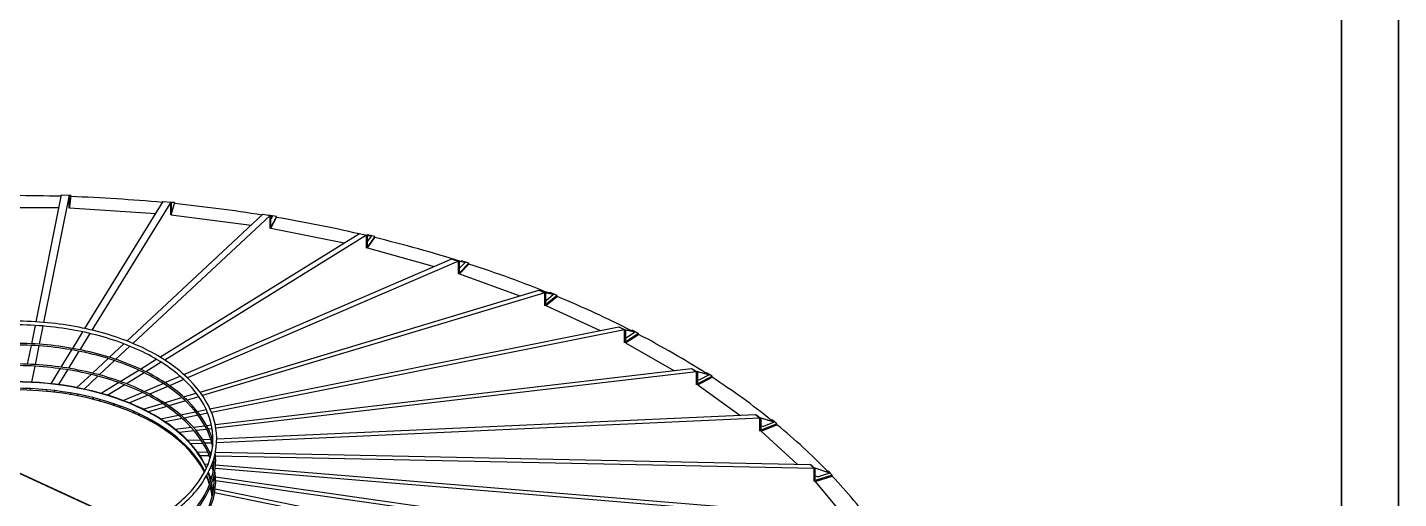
# Model space of a CAD drawing. Header units: millimetres. Extents: x 0 to 126150, y 0 to 89100.
# Drawn here: x 108178 to 126150, y 51215 to 57380 of the extents above; entities that cross this region are included whole.
import ezdxf

# ---------------------------------------------------------------- set-up
doc = ezdxf.new("R2010")
doc.units = ezdxf.units.MM
doc.header["$LTSCALE"] = 150
doc.layers.get('0').update_dxf_attribs({"lineweight": 18})
doc.layers.add('Border', color=7, linetype='Continuous', lineweight=35)
doc.layers.add('Visible', color=7, linetype='Continuous', lineweight=25)

# ---------------------------------------------------------------- blocks, each defined once
blk = doc.blocks.new('Borders Bigadan Border')
at = {"layer": 'Border'}
for p, q in [((841, 594), (841, 0)), ((836, 5), (836, 589))]:
    blk.add_line(p, q, dxfattribs=at)

msp = doc.modelspace()

# ---------------------------------------------------------------- linework, layer by layer
at = {"layer": 'Visible'}
for p, q in [((108291.73, 53527.93), (108625.03, 55187.94)), ((108724.87, 55184.71), (108390.75, 53520.6)), ((108620.04, 55177.63), (108620.93, 55186.85)), ((108620.04, 55177.63), (108622.94, 55177.53)), ((108620.04, 55163.08), (108620.04, 55177.63)), ((108620.93, 55186.85), (108624.78, 55186.72)), ((108625.03, 55187.94), (108724.87, 55184.71)), ((108724.87, 55174.23), (108724.87, 55184.71)), ((108724.87, 55183.48), (108730.76, 55183.29)), ((108724.87, 55015.68), (108724.87, 55174.23)), ((108724.87, 55174.23), (108729.86, 55174.07)), ((108730.76, 55183.29), (108729.86, 55174.07)), ((108729.86, 55174.07), (108729.86, 55015.44)), ((108730.76, 55033.05), (108730.76, 55183.29)), ((108745, 55179.47), (108730.76, 55179.93)), ((108745, 55179.47), (108730.76, 55033.05)), ((108745, 55166.41), (108745, 55179.47)), ((107417.83, 55023.4), (108591.99, 55023.4)), ((108730.75, 55019.84), (108745, 55166.41)), ((108730.75, 55019.84), (109859.93, 54946.38)), ((108932.28, 53439.98), (109957.32, 55104.53)), ((110055.9, 55094.86), (109023.92, 53419.04)), ((109953.51, 55098.35), (109955.07, 55103.65)), ((109955.07, 55103.65), (109956.67, 55103.49)), ((109957.32, 55104.53), (110055.9, 55094.86)), ((110055.9, 55084.38), (110055.9, 55094.86)), ((110055.9, 55093.75), (110063.51, 55093.01)), ((110055.9, 54925.84), (110055.9, 55084.38)), ((110055.9, 55084.38), (110060.83, 55083.9)), ((110063.51, 55093.01), (110060.83, 55083.9)), ((110060.83, 55083.9), (110060.83, 54925.27)), ((110063.47, 54929.56), (110106.06, 55074.28)), ((110063.51, 54942.77), (110063.51, 55093.01)), ((110106.06, 55087.35), (110063.51, 55091.52)), ((110106.06, 55087.35), (110063.51, 54942.77)), ((110106.06, 55074.28), (110106.06, 55087.35)), ((109482.22, 53276.54), (111265.05, 54935.53)), ((111361.14, 54919.54), (109561.2, 53244.64)), ((110063.47, 54929.56), (111110.38, 54791.6)), ((111265.05, 54935.53), (111361.14, 54919.54)), ((111334.29, 54924.01), (111334.99, 54925.4)), ((111440.69, 54907.82), (111334.99, 54925.4)), ((111361.14, 54909.06), (111361.14, 54919.54)), ((111361.14, 54918.68), (111370.37, 54917.14)), ((111361.14, 54750.52), (111361.14, 54909.06)), ((111361.14, 54909.06), (111365.94, 54908.26)), ((111370.37, 54917.14), (111365.94, 54908.26)), ((111365.94, 54908.26), (111365.94, 54749.64)), ((111370.3, 54753.7), (111440.69, 54894.76)), ((111370.37, 54766.91), (111370.37, 54917.14)), ((111370.37, 54913.46), (111380.54, 54912.42)), ((111390.15, 54910.82), (111370.37, 54912.85)), ((111390.15, 54910.82), (111370.37, 54871.18)), ((111440.69, 54907.82), (111370.37, 54766.91)), ((111380.54, 54912.42), (111390.15, 54910.82)), ((111440.69, 54894.76), (111440.69, 54907.82)), ((109913.89, 53067.08), (112531.78, 54683.05)), ((112624.17, 54660.95), (109977.71, 53027.35)), ((111370.3, 54753.7), (112331.62, 54559.49)), ((112531.78, 54683.05), (112624.17, 54660.95)), ((112624.17, 54650.47), (112624.17, 54660.95)), ((112624.17, 54660.47), (112634.91, 54657.9)), ((112624.17, 54491.93), (112624.17, 54650.47)), ((112624.17, 54650.47), (112628.79, 54649.37)), ((112625.29, 54660.2), (112630.49, 54667.45)), ((112634.91, 54657.9), (112628.79, 54649.37)), ((112628.79, 54649.37), (112628.79, 54490.74)), ((112732.11, 54643.15), (112630.49, 54667.45)), ((112634.91, 54507.67), (112634.91, 54657.9)), ((112634.91, 54656.59), (112673.24, 54651.61)), ((112682.48, 54649.4), (112634.91, 54655.59)), ((112682.48, 54649.4), (112634.91, 54583.1)), ((112732.11, 54643.15), (112634.91, 54507.67)), ((112673.24, 54651.61), (112682.48, 54649.4)), ((112732.11, 54630.09), (112732.11, 54643.15)), ((112634.81, 54494.46), (112732.11, 54630.09)), ((112634.81, 54494.46), (113510.72, 54250.93)), ((110227.86, 52838.41), (113741.59, 54350.27)), ((113829.11, 54322.34), (110276.26, 52793.65)), ((113741.59, 54350.27), (113829.11, 54322.34)), ((113744.9, 54349.21), (113744.95, 54349.27)), ((113744.95, 54349.27), (113841.23, 54318.55)), ((113829.11, 54311.86), (113829.11, 54322.34)), ((113829.11, 54153.31), (113829.11, 54311.86)), ((113829.11, 54311.86), (113833.49, 54310.46)), ((113841.23, 54318.55), (113833.49, 54310.46)), ((113833.49, 54310.46), (113833.49, 54151.84)), ((113835.21, 54320.47), (113907.22, 54308.87)), ((113841.1, 54155.12), (113964.09, 54283.6)), ((113841.23, 54168.31), (113841.23, 54318.55)), ((113915.98, 54306.08), (113841.23, 54318.12)), ((113915.98, 54306.08), (113841.23, 54227.99)), ((113964.09, 54296.66), (113841.23, 54168.31)), ((113857.73, 54316.84), (113867.82, 54327.38)), ((113964.09, 54296.66), (113867.82, 54327.38)), ((113907.22, 54308.87), (113915.98, 54306.08)), ((113964.09, 54283.6), (113964.09, 54296.66)), ((113841.1, 54155.12), (114633.56, 53867.63)), ((110440.17, 52609.02), (114879.25, 53941.38)), ((114879.25, 53941.38), (114960.81, 53907.97)), ((114883.74, 53939.54), (114884.43, 53940.1)), ((114884.43, 53940.1), (114974.15, 53903.35)), ((114960.81, 53907.97), (110474.11, 52561.32)), ((114959.31, 53909.43), (115066.99, 53888.52)), ((114960.81, 53897.49), (114960.81, 53907.97)), ((114960.81, 53738.94), (114960.81, 53897.49)), ((114960.81, 53897.49), (114964.89, 53895.82)), ((114974.15, 53903.35), (114964.89, 53895.82)), ((114964.89, 53895.82), (114964.89, 53737.19)), ((115075.14, 53885.18), (114967.47, 53906.09)), ((114974, 53739.93), (115121.13, 53859.65)), ((114974, 53739.93), (115685.25, 53412.45)), ((114974.15, 53753.12), (114974.15, 53903.35)), ((115121.13, 53872.71), (114974.15, 53753.12)), ((114974.15, 53804.45), (114975.58, 53804.17)), ((115075.14, 53885.18), (114975.58, 53804.17)), ((115017.49, 53898.13), (115031.42, 53909.47)), ((115121.13, 53872.71), (115031.42, 53909.47)), ((115066.99, 53888.52), (115075.14, 53885.18)), ((115121.13, 53859.65), (115121.13, 53872.71)), ((108233.93, 53240.08), (108282.13, 53480.14)), ((108381.18, 53472.94), (108333.2, 53233.98)), ((108772.15, 53179.95), (108905.4, 53396.34)), ((110571.11, 52389.27), (115930.47, 53461.52)), ((116005.03, 53423.04), (110591.97, 52340.05)), ((115930.47, 53461.52), (116005.03, 53423.04)), ((115935.76, 53458.79), (115937.4, 53459.85)), ((115937.4, 53459.85), (116019.42, 53417.53)), ((116000.31, 53427.39), (116137.94, 53395.85)), ((116005.03, 53412.56), (116005.03, 53423.04)), ((116005.03, 53254.02), (116005.03, 53412.56)), ((116005.03, 53412.56), (116008.76, 53410.64)), ((116145.4, 53392), (116007.77, 53423.54)), ((116019.42, 53417.53), (116008.76, 53410.64)), ((116008.76, 53410.64), (116008.76, 53252.01)), ((116019.42, 53267.29), (116019.42, 53417.53)), ((116188.67, 53376.64), (116019.42, 53267.29)), ((116145.4, 53392), (116030.75, 53317.93)), ((116088.44, 53407.19), (116106.65, 53418.96)), ((116188.67, 53376.64), (116106.65, 53418.96)), ((116137.94, 53395.85), (116145.4, 53392)), ((116188.67, 53363.58), (116188.67, 53376.64)), ((108180.31, 52973.02), (108229.7, 53218.96)), ((108328.98, 53212.93), (108279.82, 52968.09)), ((108997.26, 53375.75), (108865.87, 53162.38)), ((109253.99, 53064.17), (109442.87, 53239.93)), ((109522.35, 53208.48), (109337.99, 53036.93)), ((116019.25, 53254.12), (116188.67, 53363.58)), ((116019.25, 53254.12), (116650.68, 52889.56)), ((116019.42, 53320.53), (116030.75, 53317.93)), ((108620.85, 52934.26), (108760.13, 53160.43)), ((108853.96, 53143.03), (108716.54, 52919.89)), ((109030.75, 52856.44), (109236, 53047.43)), ((109320.25, 53020.42), (109119.55, 52833.66)), ((109658.35, 52909.35), (109867.51, 53038.45)), ((108275.58, 52947.01), (108233.58, 52737.78)), ((108487.42, 52717.57), (108608.65, 52914.44)), ((108704.46, 52900.26), (108584.75, 52705.87)), ((108826.94, 52666.77), (109012.06, 52839.04)), ((109395.87, 52747.32), (109636.61, 52895.92)), ((109708.99, 52861.48), (109475.77, 52717.52)), ((109932.07, 52999.18), (109730.35, 52874.66)), ((110639.19, 52183.84), (116882.02, 52916.72)), ((116948.65, 52873.67), (110648.34, 52134.04)), ((116882.02, 52916.72), (116948.65, 52873.67)), ((116887.7, 52913.04), (116890.61, 52914.55)), ((116890.61, 52914.55), (116963.91, 52867.19)), ((116943.28, 52880.52), (117106.61, 52837.04)), ((116948.65, 52863.19), (116948.65, 52873.67)), ((116948.65, 52704.64), (116948.65, 52863.19)), ((116948.65, 52863.19), (116951.98, 52861.04)), ((117113.28, 52832.74), (116949.94, 52876.22)), ((116963.91, 52867.19), (116951.98, 52861.04)), ((116951.98, 52861.04), (116951.98, 52702.41)), ((116963.91, 52716.96), (116963.91, 52867.19)), ((117057.12, 52850.22), (117080.01, 52862.03)), ((117153.31, 52814.67), (117080.01, 52862.03)), ((109101.14, 52816.54), (108919.83, 52647.81)), ((109144.44, 52592.12), (109372.64, 52732.98)), ((109453, 52703.46), (109231.25, 52566.58)), ((109709.65, 52615.45), (109956.83, 52721.8)), ((110016.63, 52681.94), (109779.64, 52579.97)), ((109980.37, 52731.93), (110178.74, 52817.28)), ((110227.98, 52772.88), (110039.68, 52691.86)), ((116963.72, 52703.79), (117153.31, 52801.61)), ((116963.72, 52703.79), (117515.27, 52304.48)), ((117153.31, 52814.67), (116963.91, 52716.96)), ((116963.91, 52772.16), (116984.99, 52766.55)), ((117113.28, 52832.74), (116984.99, 52766.55)), ((117106.61, 52837.04), (117113.28, 52832.74)), ((117153.31, 52801.61), (117153.31, 52814.67)), ((108216.65, 52653.49), (108212.59, 52633.27)), ((108426.23, 52618.22), (108438.1, 52637.49)), ((108536.07, 52626.82), (108524.36, 52607.8)), ((108731.76, 52578.21), (108750.3, 52595.46)), ((108844.8, 52578), (108826.66, 52561.12)), ((109024.2, 52517.9), (109047.75, 52532.44)), ((109137.34, 52508.61), (109114.48, 52494.5)), ((109434.42, 52497.02), (109683.79, 52604.32)), ((109754.39, 52569.11), (109513.97, 52465.66)), ((109971.39, 52468.32), (110201.74, 52537.46)), ((110249.17, 52493.8), (110031.14, 52428.36)), ((110225.67, 52544.64), (110390.82, 52594.21)), ((110425.53, 52546.74), (110272.58, 52500.83)), ((106401.2, 52318.49), (109635.34, 50829.29)), ((109299.21, 52438.84), (109325.85, 52450.31)), ((109409.33, 52420.64), (109383.69, 52409.61)), ((109553.31, 52342.83), (109581.11, 52351.18)), ((109657.52, 52316.23), (109630.98, 52308.26)), ((109693.62, 52384.95), (109944.49, 52460.24)), ((110004.96, 52420.51), (109765.1, 52348.51)), ((109920.51, 52259.1), (110156.96, 52306.41)), ((110183.74, 52311.76), (110380.78, 52351.19)), ((110416.47, 52304.94), (110233.3, 52268.29)), ((110404.3, 52355.89), (110522.42, 52379.52)), ((110543.81, 52330.41), (110439.49, 52309.54)), ((110659.21, 51994.15), (117721.93, 52313.83)), ((117721.93, 52313.83), (117779.8, 52266.75)), ((117727.6, 52309.22), (117732.08, 52311.05)), ((117732.08, 52311.05), (117795.74, 52259.26)), ((106481.64, 52277.37), (109630.9, 50827.25)), ((109783.76, 52231.74), (109810.99, 52237.19)), ((109879.54, 52197.51), (109853.78, 52192.36)), ((110207.28, 52263.08), (109983.37, 52218.29)), ((110114.62, 52122.26), (110324.83, 52146.93)), ((110350.77, 52149.98), (110504.09, 52167.98)), ((110528.77, 52120), (110390.34, 52103.75)), ((110526.86, 52170.65), (110591, 52178.18)), ((110600.34, 52128.41), (110551.13, 52122.63)), ((117779.8, 52266.75), (110657.83, 51944.38)), ((117775.48, 52275.75), (117960.83, 52219.13)), ((117779.8, 52256.27), (117779.8, 52266.75)), ((117779.8, 52097.72), (117779.8, 52256.27)), ((117779.8, 52256.27), (117782.69, 52253.91)), ((117966.62, 52214.42), (117781.26, 52271.04)), ((117795.74, 52259.26), (117782.69, 52253.91)), ((117782.69, 52253.91), (117782.69, 52095.29)), ((117795.53, 52095.87), (118002.89, 52180.82)), ((117795.74, 52109.02), (117795.74, 52259.26)), ((118002.89, 52193.88), (117795.74, 52109.02)), ((117795.74, 52166.28), (117826.3, 52156.94)), ((117966.62, 52214.42), (117826.3, 52156.94)), ((117911.33, 52234.25), (117939.24, 52245.68)), ((118002.89, 52193.88), (117939.24, 52245.68)), ((117960.83, 52219.13), (117966.62, 52214.42)), ((118002.89, 52180.82), (118002.89, 52193.88)), ((109988.45, 52107.44), (110013.67, 52110.41)), ((110073.72, 52066.58), (110050.1, 52063.81)), ((110165.7, 51971.81), (110187.83, 51972.81)), ((110365.13, 52100.79), (110168.47, 52077.71)), ((110276.08, 51976.81), (110451.99, 51984.77)), ((110476.73, 51985.89), (110580.73, 51990.6)), ((110595.05, 51941.54), (110506.53, 51937.53)), ((110602.76, 51991.59), (110610.91, 51991.96)), ((117795.53, 52095.87), (118265.53, 51664.01)), ((110238.81, 51925.41), (110218.36, 51924.49)), ((110314.2, 51826.68), (110332.47, 51826.3)), ((110482.44, 51936.44), (110320.62, 51929.12)), ((110373.91, 51775.91), (110357.33, 51776.25)), ((110405.27, 51824.81), (110542.04, 51822.02)), ((110562.78, 51772.05), (110440.24, 51774.56)), ((110565.53, 51821.54), (110593.24, 51820.97)), ((110642.29, 51819.97), (118439.64, 51660.45)), ((118488.02, 51609.92), (110644.08, 51770.39)), ((110432.89, 51673.89), (110446.87, 51672.73)), ((110478.38, 51619.95), (110466.04, 51620.97)), ((110502.67, 51668.13), (110546.37, 51664.52)), ((110609.23, 51609.15), (110576.71, 51611.84)), ((110596.57, 51660.38), (110598.08, 51660.25)), ((110620.46, 51658.41), (110622.44, 51658.24)), ((119064.4, 50911.44), (110638.89, 51606.7)), ((110643.67, 51656.49), (119026.14, 50964.78)), ((118439.64, 51660.45), (118488.02, 51609.92)), ((118444.91, 51654.95), (118451.23, 51656.96)), ((118451.23, 51656.96), (118504.44, 51601.38)), ((118485.95, 51620.69), (118689.84, 51549.88)), ((118488.02, 51599.44), (118488.02, 51609.92)), ((118488.02, 51440.89), (118488.02, 51599.44)), ((118488.02, 51599.44), (118490.43, 51596.91)), ((118504.44, 51601.38), (118490.43, 51596.91)), ((118490.43, 51596.91), (118490.43, 51438.28)), ((118694.68, 51544.83), (118490.79, 51615.64)), ((118504.44, 51451.14), (118504.44, 51601.38)), ((110527.99, 51514.27), (110530.5, 51513.91)), ((110551.75, 51459.36), (110543.8, 51460.49)), ((110568.79, 51508.44), (110598.23, 51504.23)), ((110584.48, 51454.68), (110583.98, 51454.75)), ((110624.41, 51448.97), (110605.82, 51451.63)), ((110619.42, 51501.2), (110622.76, 51500.73)), ((110644.28, 51497.65), (119474.03, 50235.56)), ((119501.71, 50180.09), (110645.71, 51445.93)), ((118504.21, 51438.01), (118726.74, 51509.02)), ((118504.21, 51438.01), (118889.54, 50976.05)), ((118726.74, 51522.08), (118504.44, 51451.14)), ((118504.44, 51510.56), (118544.1, 51496.78)), ((118694.68, 51544.83), (118544.1, 51496.78)), ((118640.35, 51567.07), (118673.54, 51577.66)), ((118726.74, 51522.08), (118673.54, 51577.66)), ((118689.84, 51549.88), (118694.68, 51544.83)), ((118726.74, 51509.02), (118726.74, 51522.08)), ((110577.91, 51352.7), (110583.04, 51351.66)), ((110593.8, 51295.96), (110590.14, 51296.7)), ((110604.14, 51347.37), (110618.31, 51344.49)), ((110610.56, 51292.55), (110609.24, 51292.82)), ((119794.44, 49425.07), (110631.44, 51288.31)), ((110639.25, 51340.23), (119777.69, 49481.99))]:
    msp.add_line(p, q, dxfattribs=at)
for centre, major_axis, start_param, end_param in [((108004.91, 48124.06), (-12220, 0), 4.66202986, 4.7627481), ((108004.91, 48124.06), (-12220, 0), 4.5526966, 4.65178828), ((108004.91, 48124.06), (-12220, 0), 4.44326232, 4.53958854), ((108004.91, 48124.06), (-12220, 0), 4.33349221, 4.4273888), ((108004.91, 48124.06), (-12220, 0), 4.21288669, 4.31518907), ((108004.91, 48124.06), (-12220, 0), 4.10086278, 4.20298933), ((108004.91, 48124.06), (-12220, 0), 3.98882539, 4.09078959), ((108004.91, 48124.06), (-12220, 0), 3.87677248, 3.97858985), ((108004.91, 51239.01), (2606, 0), 0.25487576, 2.8867169), ((108004.91, 51239.01), (2600, 0), 0.25077582, 2.89081683), ((108004.91, 51157.36), (2600, 0), 0.2795366, 2.86205605), ((108004.91, 51136.95), (2600, 0), 0.2867489, 2.23547909), ((108004.91, 48124.06), (-12220, 0), 3.76470222, 3.86639011), ((108004.91, 48124.06), (-12220, 0), 3.65261296, 3.75419038), ((108004.91, 51136.95), (2600, 0), 0.17495958, 0.24962538), ((108004.91, 51157.36), (2600, 0), 0.16732778, 0.24170481), ((108004.91, 51239.01), (2600, 0), 0.13628318, 0.20966789), ((108004.91, 51239.01), (2606, 0), 0.14325018, 0.21390957), ((108004.91, 51239.01), (2600, 0), 0.01552086, 0.10907201), ((108004.91, 51239.01), (2606, 0), 0.03199798, 0.11614647), ((108004.91, 48124.06), (-12220, 0), 3.54050331, 3.64199064), ((108004.91, 51136.95), (2600, 0), 0.06735706, 0.15217252), ((108004.91, 51157.36), (2600, 0), 0.05797723, 0.14379208)]:
    msp.add_ellipse(centre, major_axis=major_axis, ratio=0.57735027, start_param=start_param, end_param=end_param, dxfattribs=at)
for points, knots in [([(106819.3, 50613.64), (107072.81, 50540.25), (107346.62, 50490.65), (107907.15, 50443.92), (108193.76, 50446.76), (108751.05, 50504.55), (109021.63, 50559.5), (109519.66, 50716.17), (109747, 50817.89), (110135.37, 51058.33), (110296.33, 51197.03), (110534.37, 51497.49), (110611.8, 51659.2), (110674.02, 51987.14), (110660.05, 52153.05), (110544.12, 52473.55), (110441.94, 52628.01), (110159.05, 52911.74), (109977.29, 53040.66), (109553.05, 53258.85), (109310.47, 53347.98), (108789.49, 53477.34), (108511.21, 53517.59), (107947, 53545.3), (107661.17, 53532.78), (107110.61, 53456.25), (106845.97, 53392.24), (106364.42, 53218.91), (106147.61, 53109.6), (105783.96, 52856.19), (105637.14, 52712.12), (105429.87, 52403.99), (105368.9, 52240.01), (105339.64, 51910.95), (105370.08, 51746.22), (105517.48, 51430.35), (105635.08, 51279.36), (105838.91, 51099.97), (105891.74, 51058.24), (105948, 51018.17)], [1.89141814, 1.89141814, 1.89141814, 1.89141814, 2.21277243, 2.21277243, 2.53392338, 2.53392338, 2.85508656, 2.85508656, 3.17647084, 3.17647084, 3.49799573, 3.49799573, 3.81789701, 3.81789701, 4.13288405, 4.13288405, 4.44931971, 4.44931971, 4.77007486, 4.77007486, 5.09161971, 5.09161971, 5.41292449, 5.41292449, 5.7340605, 5.7340605, 6.0552504, 6.0552504, 6.37668624, 6.37668624, 6.698138, 6.698138, 7.0172929, 7.0172929, 7.33175657, 7.33175657, 7.64918897, 7.64918897, 7.74993352, 7.74993352, 7.74993352, 7.74993352]), ([(106796.85, 50670.62), (107042.94, 50596.62), (107309.84, 50545.38), (107858.43, 50493.76), (108140.03, 50493.4), (108689.2, 50543.68), (108956.65, 50594.3), (109450.08, 50741.2), (109675.97, 50837.43), (110063.34, 51065.28), (110224.75, 51196.84), (110467.8, 51481.74), (110549.06, 51635.01), (110624.74, 51949.76), (110617.9, 52111.42), (110514.81, 52426.11), (110418.59, 52579.16), (110147.02, 52858.83), (109972.94, 52985.66), (109564.07, 53201.46), (109329.53, 53290.48), (108823.24, 53421.77), (108551.55, 53463.99), (107998.59, 53497.14), (107717.41, 53488.05), (107174.3, 53419.45), (106912.47, 53359.96), (106434.9, 53196.86), (106219.23, 53093.3), (105855.75, 52853.08), (105708.03, 52716.5), (105494.19, 52424.12), (105428.54, 52268.39), (105384.95, 51951.23), (105408.34, 51789.57), (105543.84, 51478.62), (105655.36, 51329.33), (105868.75, 51136.85), (105938.39, 51082.48), (106014.14, 51031.01)], [1.87599359, 1.87599359, 1.87599359, 1.87599359, 2.19461483, 2.19461483, 2.5134513, 2.5134513, 2.83228933, 2.83228933, 3.15091429, 3.15091429, 3.46934369, 3.46934369, 3.78905874, 3.78905874, 4.11392783, 4.11392783, 4.43795311, 4.43795311, 4.75720709, 4.75720709, 5.07563499, 5.07563499, 5.39430749, 5.39430749, 5.71316138, 5.71316138, 6.03197507, 6.03197507, 6.35054691, 6.35054691, 6.66901698, 6.66901698, 6.98939754, 6.98939754, 7.3150463, 7.3150463, 7.63795152, 7.63795152, 7.7728837, 7.7728837, 7.7728837, 7.7728837]), ([(110610.44, 51966), (110604.15, 51988.08), (110597.03, 52010.08), (110531.16, 52191.42), (110429.05, 52345.11), (110146.44, 52626.72), (109965.5, 52754.46), (109543.3, 52970.55), (109302.04, 53058.82), (108783.81, 53186.96), (108506.94, 53226.8), (107945.57, 53254.11), (107661.15, 53241.57), (107113.44, 53165.38), (106850.24, 53101.73), (106371.56, 52929.62), (106156.19, 52821.18), (105795.15, 52570.26), (105649.54, 52427.8), (105478.91, 52175.71), (105429.52, 52071.83), (105399.38, 51966)], [4.08998725, 4.08998725, 4.08998725, 4.08998725, 4.13370926, 4.13370926, 4.45213032, 4.45213032, 4.77248072, 4.77248072, 5.09316464, 5.09316464, 5.41374063, 5.41374063, 5.73424228, 5.73424228, 6.05476792, 6.05476792, 6.3754026, 6.3754026, 6.69604897, 6.69604897, 6.90558704, 6.90558704, 6.90558704, 6.90558704]), ([(110605.43, 51897.66), (110596.6, 51939.61), (110584.7, 51981.36), (110512.86, 52180.42), (110411.56, 52333.07), (110130.67, 52611.76), (109951.63, 52737.88), (109533.67, 52951.3), (109294.91, 53038.61), (108781.6, 53165.6), (108507.14, 53205.25), (107950.35, 53232.77), (107668.11, 53220.64), (107124.54, 53145.8), (106863.3, 53083.12), (106388.37, 52913.67), (106174.75, 52806.94), (105816.69, 52560.44), (105672.32, 52420.74), (105486.97, 52151.67), (105431.32, 52025.59), (105404.39, 51897.66)], [4.0479207, 4.0479207, 4.0479207, 4.0479207, 4.13239196, 4.13239196, 4.45400245, 4.45400245, 4.77363251, 4.77363251, 5.09294416, 5.09294416, 5.4123663, 5.4123663, 5.73186334, 5.73186334, 6.05133691, 6.05133691, 6.37070095, 6.37070095, 6.6900431, 6.6900431, 6.94765359, 6.94765359, 6.94765359, 6.94765359]), ([(110583.33, 51777.96), (110524.54, 51931.89), (110424.5, 52080.2), (110146.44, 52357.28), (109965.5, 52485.01), (109543.3, 52701.1), (109302.04, 52789.38), (108783.81, 52917.51), (108506.94, 52957.36), (107945.57, 52984.67), (107661.15, 52972.13), (107113.44, 52895.93), (106850.24, 52832.28), (106371.56, 52660.18), (106156.19, 52551.74), (105795.15, 52300.81), (105649.54, 52158.36), (105496.29, 51931.94), (105456.16, 51855.65), (105426.49, 51777.96)], [4.14398952, 4.14398952, 4.14398952, 4.14398952, 4.45213032, 4.45213032, 4.77248072, 4.77248072, 5.09316464, 5.09316464, 5.41374063, 5.41374063, 5.73424228, 5.73424228, 6.05476792, 6.05476792, 6.3754026, 6.3754026, 6.69604897, 6.69604897, 6.85158476, 6.85158476, 6.85158476, 6.85158476]), ([(110573.53, 51742.67), (110572.29, 51746.23), (110571.03, 51749.77), (110512.86, 51910.97), (110411.56, 52063.63), (110130.67, 52342.32), (109951.63, 52468.43), (109533.67, 52681.85), (109294.91, 52769.16), (108781.6, 52896.16), (108507.14, 52935.8), (107950.35, 52963.33), (107668.11, 52951.19), (107124.54, 52876.36), (106863.3, 52813.68), (106388.37, 52644.22), (106174.75, 52537.49), (105816.69, 52291), (105672.32, 52151.3), (105511.78, 51918.25), (105467.09, 51831.22), (105436.29, 51742.67)], [4.12515624, 4.12515624, 4.12515624, 4.12515624, 4.13239196, 4.13239196, 4.45400245, 4.45400245, 4.77363251, 4.77363251, 5.09294416, 5.09294416, 5.4123663, 5.4123663, 5.73186334, 5.73186334, 6.05133691, 6.05133691, 6.37070095, 6.37070095, 6.6900431, 6.6900431, 6.87041805, 6.87041805, 6.87041805, 6.87041805]), ([(106826.92, 50347.88), (107079.12, 50275.17), (107351.51, 50226.04), (107909.21, 50179.83), (108194.41, 50182.75), (108748.86, 50240.33), (109018.02, 50294.98), (109513.18, 50450.6), (109739.09, 50551.54), (110124.76, 50789.75), (110284.46, 50926.97), (110520.95, 51223.88), (110597.86, 51383.51), (110646.31, 51634.34), (110650.1, 51723.23), (110640.62, 51811.61)], [1.89305816, 1.89305816, 1.89305816, 1.89305816, 2.21365607, 2.21365607, 2.53416428, 2.53416428, 2.85467808, 2.85467808, 3.1752898, 3.1752898, 3.49596679, 3.49596679, 3.81594265, 3.81594265, 3.98881116, 3.98881116, 3.98881116, 3.98881116]), ([(106826.92, 50078.44), (107079.12, 50005.73), (107351.51, 49956.6), (107909.21, 49910.39), (108194.41, 49913.3), (108748.86, 49970.88), (109018.02, 50025.54), (109513.18, 50181.15), (109739.09, 50282.1), (110124.76, 50520.3), (110284.46, 50657.53), (110520.95, 50954.44), (110597.86, 51114.07), (110648.86, 51378.11), (110650.92, 51480.5), (110635.46, 51581.94)], [1.89305816, 1.89305816, 1.89305816, 1.89305816, 2.21365607, 2.21365607, 2.53416428, 2.53416428, 2.85467808, 2.85467808, 3.1752898, 3.1752898, 3.49596679, 3.49596679, 3.81594265, 3.81594265, 4.01476605, 4.01476605, 4.01476605, 4.01476605]), ([(106832.88, 50368.33), (107082.68, 50296.32), (107352.63, 50247.51), (107905.66, 50201.31), (108188.64, 50203.93), (108738.88, 50260.35), (109006.04, 50314.14), (109497.38, 50467.38), (109721.48, 50566.77), (110103.96, 50800.91), (110262.27, 50935.59), (110497.57, 51226.55), (110574.36, 51382.76), (110620.28, 51608.62), (110626.07, 51675.98), (110624, 51743.27)], [1.89308035, 1.89308035, 1.89308035, 1.89308035, 2.21248041, 2.21248041, 2.5319708, 2.5319708, 2.85145611, 2.85145611, 3.17084344, 3.17084344, 3.49015869, 3.49015869, 3.81013915, 3.81013915, 3.94472883, 3.94472883, 3.94472883, 3.94472883]), ([(106832.88, 50098.89), (107082.68, 50026.87), (107352.63, 49978.07), (107905.66, 49931.86), (108188.64, 49934.48), (108738.88, 49990.91), (109006.04, 50044.7), (109497.38, 50197.93), (109721.48, 50297.33), (110103.96, 50531.47), (110262.27, 50666.15), (110497.57, 50957.11), (110574.36, 51113.32), (110622.85, 51351.81), (110627.97, 51432.01), (110621.99, 51511.96)], [1.89308035, 1.89308035, 1.89308035, 1.89308035, 2.21248041, 2.21248041, 2.5319708, 2.5319708, 2.85145611, 2.85145611, 3.17084344, 3.17084344, 3.49015869, 3.49015869, 3.81013915, 3.81013915, 3.97015815, 3.97015815, 3.97015815, 3.97015815])]:
    msp.add_open_spline(points, degree=3, knots=knots, dxfattribs=at)
for points in [[(110613.91, 51581.94), (110609.69, 51608.94), (110604.21, 51635.89), (110597.46, 51662.73)], [(110621.99, 51651.93), (110618.4, 51667.33), (110614.42, 51682.69), (110610.02, 51698.01)]]:
    msp.add_open_spline(points, degree=3, dxfattribs=at)

# ---------------------------------------------------------------- block references
at = {"xscale": 150, "yscale": 150, "zscale": 150}
msp.add_blockref('Borders Bigadan Border', (0, 0), dxfattribs=at)

doc.saveas('drawing.dxf')
